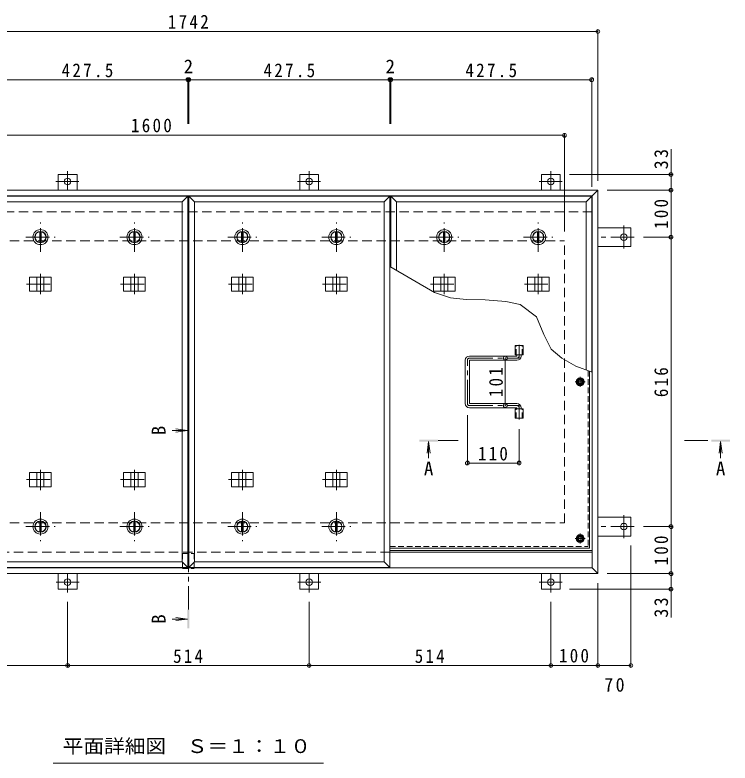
# Model space of a CAD drawing. Units: millimetres at full size, sheet at 1:10. Extents: x -2636 to 2766, y -1962 to 1857.
# Drawn here: x -1830 to -309, y -330 to 1262 of the extents above; entities that cross this region are included whole.
import ezdxf
from ezdxf.enums import TextEntityAlignment as Align

# ---------------------------------------------------------------- set-up
doc = ezdxf.new("R2010")
doc.units = ezdxf.units.MM
doc.header["$LTSCALE"] = 10
doc.header["$PDMODE"] = 32
doc.header["$PDSIZE"] = 8
for name, pattern in [('CHAIN1', [8, 5, -1, 1, -1]), ('DASHED1', [1.8, 1.2, -0.6]), ('DASHED2', [3, 2, -1])]:
    doc.linetypes.add(name, pattern=pattern)
for name, color, linetype, lineweight in [('0-1_躯体', 2, 'DASHED2', 9), ('0-2_仕上', 4, 'Continuous', 9), ('0-3_建具', 4, 'Continuous', 9), ('0-4_その他', 7, 'Continuous', 9), ('0-5_寸法', 7, 'Continuous', 9), ('0-6_ハッチ', 6, 'Continuous', 9), ('0-7', 5, 'Continuous', 5), ('0-A', 3, 'CHAIN1', 9), ('0-B', 2, 'Continuous', 9), ('0-C', 2, 'Continuous', 9), ('0-E', 3, 'Continuous', 9), ('0-F', 7, 'Continuous', 9)]:
    doc.layers.add(name, color=color, linetype=linetype, lineweight=lineweight)
doc.styles.add('ＭＳ ゴシック', font='')
doc.styles.get('ＭＳ ゴシック').set_extended_font_data('MS Gothic')

msp = doc.modelspace()

# ---------------------------------------------------------------- linework, layer by layer
at = {"layer": '0-1_躯体'}
for p, q in [((-602.35, 842.92), (-2320.35, 842.92)), ((-2261.35, 780.92), (-661.35, 780.92)), ((-661.35, 180.92), (-661.35, 780.92)), ((-2261.35, 180.92), (-661.35, 180.92)), ((-1032.85, 118.92), (-2320.35, 118.92))]:
    msp.add_line(p, q, dxfattribs=at)
at = {"layer": '0-1_躯体', "linetype": 'Continuous'}
msp.add_line((-602.35, 118.92), (-1032.85, 118.92), dxfattribs=at)
at = {"layer": '0-2_仕上'}
for p, q in [((-1889.85, 875.92), (-1462.35, 875.92)), ((-1462.35, 85.92), (-1462.35, 875.92)), ((-1460.35, 85.92), (-1460.35, 875.92)), ((-1460.35, 875.92), (-1032.85, 875.92)), ((-1032.85, 85.92), (-1032.85, 875.92)), ((-1030.85, 725.05), (-1030.85, 875.92)), ((-603.35, 501.69), (-603.35, 875.92)), ((-1474.35, 97.92), (-1474.35, 863.92)), ((-1044.85, 97.92), (-1044.85, 863.92)), ((-1018.85, 718.12), (-1018.85, 863.92)), ((-615.35, 506.34), (-615.35, 863.92)), ((-1463.35, 377.46), (-1496.12, 377.46)), ((-1463.35, 377.46), (-1488.13, 380.73)), ((-1463.35, 377.46), (-1488.13, 374.2)), ((-950.24, 354.04), (-953.5, 329.26)), ((-950.24, 354.04), (-950.24, 318.44)), ((-950.24, 354.04), (-946.98, 329.26)), ((-329.04, 354.04), (-332.31, 329.26)), ((-329.04, 354.04), (-325.78, 329.26)), ((-329.04, 354.04), (-329.04, 318.44)), ((-1463.35, -23.71), (-1496.12, -23.71)), ((-1463.35, -23.71), (-1488.13, -20.45)), ((-1463.35, -23.71), (-1488.13, -26.97))]:
    msp.add_line(p, q, dxfattribs=at)
at = {"layer": '0-2_仕上', "color": 3}
for p, q in [((-766.5, 538.42), (-766.5, 558.42)), ((-766.5, 558.42), (-749.2, 558.42)), ((-749.2, 538.42), (-749.2, 558.42)), ((-766.5, 538.42), (-749.2, 538.42)), ((-766.5, 403.42), (-766.5, 423.42)), ((-766.5, 423.42), (-749.2, 423.42)), ((-749.2, 403.42), (-749.2, 423.42)), ((-766.5, 403.42), (-749.2, 403.42))]:
    msp.add_line(p, q, dxfattribs=at)
at = {"layer": '0-2_仕上', "color": 3, "linetype": 'DASHED1'}
for p, q in [((-764.2, 538.42), (-764.2, 558.42)), ((-751.5, 538.42), (-751.5, 558.42)), ((-764.2, 403.42), (-764.2, 423.42)), ((-751.5, 403.42), (-751.5, 423.42))]:
    msp.add_line(p, q, dxfattribs=at)
at = {"layer": '0-2_仕上', "linetype": 'CHAIN1'}
for p, q in [((-1461.35, -3.71), (-1461.35, 357.46)), ((-887.24, 356.04), (-930.24, 356.04)), ((-406.04, 356.04), (-349.04, 356.04))]:
    msp.add_line(p, q, dxfattribs=at)
at = {"layer": '0-2_仕上'}
for points in [[(-1877.85, 863.92), (-1474.35, 863.92), (-1462.35, 875.92)], [(-1448.35, 97.92), (-1448.35, 863.92), (-1460.35, 875.92)], [(-1448.35, 863.92), (-1044.85, 863.92), (-1032.85, 875.92)], [(-1018.85, 863.92), (-1030.85, 875.92), (-603.35, 875.92)], [(-1018.85, 863.92), (-615.35, 863.92), (-603.35, 875.92)], [(-1877.85, 97.92), (-1889.85, 85.92), (-1462.35, 85.92)], [(-1877.85, 97.92), (-1474.35, 97.92), (-1462.35, 85.92)], [(-1448.35, 97.92), (-1460.35, 85.92), (-1032.85, 85.92)], [(-1448.35, 97.92), (-1044.85, 97.92), (-1032.85, 85.92)]]:
    msp.add_lwpolyline(points, dxfattribs=at)
for points in [[(-1459.35, 397.46), (-1463.35, 397.46), (-1459.35, 357.46), (-1463.35, 357.46)], [(-970.24, 354.04), (-970.24, 358.04), (-930.24, 354.04), (-930.24, 358.04)], [(-349.04, 354.04), (-349.04, 358.04), (-309.04, 354.04), (-309.04, 358.04)], [(-1463.35, -43.71), (-1459.35, -43.71), (-1463.35, -3.71), (-1459.35, -3.71)]]:
    msp.add_solid(points, dxfattribs=at)
at = {"layer": '0-3_建具', "color": 2}
for p, q in [((-590.35, 888.92), (-2332.35, 888.92)), ((-602.35, 876.92), (-2320.35, 876.92)), ((-590.35, 888.92), (-602.35, 876.92)), ((-602.35, 84.92), (-602.35, 876.92)), ((-590.35, 72.92), (-590.35, 888.92)), ((-602.35, 118.92), (-1032.85, 118.92)), ((-602.35, 84.92), (-2320.35, 84.92)), ((-590.35, 72.92), (-602.35, 84.92)), ((-590.35, 72.92), (-2332.35, 72.92))]:
    msp.add_line(p, q, dxfattribs=at)
at = {"layer": '0-3_建具'}
for p, q in [((-1799.19, 703.92), (-1753.01, 703.92)), ((-1799.19, 703.92), (-1799.19, 673.92)), ((-1783.6, 703.92), (-1783.6, 673.92)), ((-1768.6, 703.92), (-1768.6, 673.92)), ((-1753.01, 703.92), (-1753.01, 673.92)), ((-1599.19, 703.92), (-1553.01, 703.92)), ((-1599.19, 703.92), (-1599.19, 673.92)), ((-1583.6, 703.92), (-1583.6, 673.92)), ((-1568.6, 703.92), (-1568.6, 673.92)), ((-1553.01, 703.92), (-1553.01, 673.92)), ((-1369.69, 703.92), (-1323.51, 703.92)), ((-1369.69, 703.92), (-1369.69, 673.92)), ((-1354.1, 703.92), (-1354.1, 673.92)), ((-1339.1, 703.92), (-1339.1, 673.92)), ((-1323.51, 703.92), (-1323.51, 673.92)), ((-1169.69, 703.92), (-1123.51, 703.92)), ((-1169.69, 703.92), (-1169.69, 673.92)), ((-1154.1, 703.92), (-1154.1, 673.92)), ((-1139.1, 703.92), (-1139.1, 673.92)), ((-1123.51, 703.92), (-1123.51, 673.92)), ((-940.19, 703.92), (-894.01, 703.92)), ((-940.19, 703.92), (-940.19, 673.92)), ((-924.6, 703.92), (-924.6, 673.92)), ((-909.6, 703.92), (-909.6, 673.92)), ((-894.01, 703.92), (-894.01, 673.92)), ((-740.19, 703.92), (-694.01, 703.92)), ((-740.19, 703.92), (-740.19, 673.92)), ((-724.6, 703.92), (-724.6, 673.92)), ((-709.6, 703.92), (-709.6, 673.92)), ((-694.01, 703.92), (-694.01, 673.92)), ((-1799.19, 673.92), (-1753.01, 673.92)), ((-1599.19, 673.92), (-1553.01, 673.92)), ((-1369.69, 673.92), (-1323.51, 673.92)), ((-1169.69, 673.92), (-1123.51, 673.92)), ((-940.19, 673.92), (-894.01, 673.92)), ((-740.19, 673.92), (-694.01, 673.92)), ((-1799.19, 287.92), (-1753.01, 287.92)), ((-1799.19, 257.92), (-1799.19, 287.92)), ((-1783.6, 257.92), (-1783.6, 287.92)), ((-1768.6, 257.92), (-1768.6, 287.92)), ((-1753.01, 257.92), (-1753.01, 287.92)), ((-1599.19, 287.92), (-1553.01, 287.92)), ((-1599.19, 257.92), (-1599.19, 287.92)), ((-1583.6, 257.92), (-1583.6, 287.92)), ((-1568.6, 257.92), (-1568.6, 287.92)), ((-1553.01, 257.92), (-1553.01, 287.92)), ((-1369.69, 287.92), (-1323.51, 287.92)), ((-1369.69, 257.92), (-1369.69, 287.92)), ((-1354.1, 257.92), (-1354.1, 287.92)), ((-1339.1, 257.92), (-1339.1, 287.92)), ((-1323.51, 257.92), (-1323.51, 287.92)), ((-1169.69, 287.92), (-1123.51, 287.92)), ((-1169.69, 257.92), (-1169.69, 287.92)), ((-1154.1, 257.92), (-1154.1, 287.92)), ((-1139.1, 257.92), (-1139.1, 287.92)), ((-1123.51, 257.92), (-1123.51, 287.92)), ((-1799.19, 257.92), (-1753.01, 257.92)), ((-1599.19, 257.92), (-1553.01, 257.92)), ((-1369.69, 257.92), (-1323.51, 257.92)), ((-1169.69, 257.92), (-1123.51, 257.92))]:
    msp.add_line(p, q, dxfattribs=at)
at = {"layer": '0-3_建具', "linetype": 'CHAIN1'}
for p, q in [((-1776.1, 711.04), (-1776.1, 667.8)), ((-1576.1, 711.04), (-1576.1, 667.8)), ((-1346.6, 711.04), (-1346.6, 667.8)), ((-1146.6, 711.04), (-1146.6, 667.8)), ((-917.1, 711.04), (-917.1, 667.8)), ((-717.1, 711.04), (-717.1, 667.8)), ((-1805.51, 688.92), (-1746.69, 688.92)), ((-1605.51, 688.92), (-1546.69, 688.92)), ((-1376.01, 688.92), (-1317.19, 688.92)), ((-1176.01, 688.92), (-1117.19, 688.92)), ((-946.51, 688.92), (-887.69, 688.92)), ((-746.51, 688.92), (-687.69, 688.92)), ((-1776.1, 250.81), (-1776.1, 294.04)), ((-1576.1, 250.81), (-1576.1, 294.04)), ((-1346.6, 250.81), (-1346.6, 294.04)), ((-1146.6, 250.81), (-1146.6, 294.04)), ((-1805.51, 272.92), (-1746.69, 272.92)), ((-1605.51, 272.92), (-1546.69, 272.92)), ((-1376.01, 272.92), (-1317.19, 272.92)), ((-1176.01, 272.92), (-1117.19, 272.92))]:
    msp.add_line(p, q, dxfattribs=at)
at = {"layer": '0-4_その他'}
msp.add_line((-1173.85, -330.11), (-1748.85, -330.11), dxfattribs=at)
at = {"layer": '0-5_寸法'}
for p, q in [((-434.58, 922.12), (-434.58, 975.88)), ((-937.71, 671.28), (-1032.85, 726.2)), ((-434.58, 39.72), (-434.58, -20.62))]:
    msp.add_line(p, q, dxfattribs=at)
for points in [[(-705.05, 581.79), (-720.86, 619.25), (-755.83, 645.47), (-785.79, 652.13), (-829.91, 655.46), (-870.29, 655.88), (-903.58, 659.62), (-937.71, 671.28)], [(-667.12, 531.1), (-689.69, 550.34), (-705.05, 581.79)], [(-602.35, 501.31), (-636.89, 514.68), (-667.12, 531.1)]]:
    msp.add_lwpolyline(points, dxfattribs=at)
at = {"layer": '0-5_寸法', "linetype": 'DASHED1'}
for points in [[(-1473.65, 115.72), (-1449.05, 115.72), (-1449.05, 83.72)], [(-1473.65, 115.72), (-1473.65, 83.72), (-1449.05, 83.72)]]:
    msp.add_lwpolyline(points, dxfattribs=at)
at = {"layer": '0-6_ハッチ', "linetype": 'CHAIN1'}
for p, q in [((-757.85, 559.8), (-757.85, 531.42)), ((-867.85, 434.93), (-867.85, 526.91)), ((-863.34, 531.42), (-757.85, 531.42)), ((-863.34, 430.42), (-757.85, 430.42)), ((-757.85, 400.54), (-757.85, 430.42))]:
    msp.add_line(p, q, dxfattribs=at)
at = {"layer": '0-6_ハッチ'}
for p, q in [((-872.35, 434.92), (-872.35, 526.92)), ((-763.35, 535.92), (-863.35, 535.92)), ((-863.35, 435.92), (-863.35, 525.92)), ((-862.35, 526.92), (-762.35, 526.92)), ((-762.35, 536.92), (-762.35, 538.42)), ((-753.35, 535.92), (-753.35, 538.42)), ((-862.35, 434.92), (-762.35, 434.92)), ((-763.35, 425.92), (-863.35, 425.92)), ((-762.35, 424.92), (-762.35, 423.42)), ((-753.35, 425.92), (-753.35, 423.42)), ((-1032.85, 121.92), (-602.35, 121.92)), ((-1032.85, 118.92), (-602.35, 118.92))]:
    msp.add_line(p, q, dxfattribs=at)
for centre, radius, start, end in [((-863.35, 526.92), 9, 90, 180), ((-862.35, 525.92), 1, 90, 180), ((-763.35, 536.92), 1, 270, 0), ((-762.35, 535.92), 9, 270, 0), ((-863.35, 434.92), 9, 180, 270), ((-862.35, 435.92), 1, 180, 270), ((-762.35, 425.92), 9, 0, 90), ((-763.35, 424.92), 1, 0, 90)]:
    msp.add_arc(centre, radius, start, end, dxfattribs=at)
at = {"layer": '0-6_ハッチ', "linetype": 'CHAIN1'}
for centre, radius, start, end in [((-863.34, 526.91), 4.51, 90, 180), ((-762.35, 535.92), 4.5, 270.29569, 0), ((-863.34, 434.93), 4.51, 180, 270), ((-762.35, 425.92), 4.5, 0, 89.70431)]:
    msp.add_arc(centre, radius, start, end, dxfattribs=at)
at = {"layer": '0-7'}
for centre, radius in [((-627.85, 480.92), 5), ((-627.85, 480.92), 4.19), ((-627.85, 147.42), 5), ((-627.85, 147.42), 4.19)]:
    msp.add_circle(centre, radius, dxfattribs=at)
at = {"layer": '0-A', "linetype": 'DASHED1'}
for p in [(-611.05, 504.68), (-1032.85, 130.62)]:
    msp.add_line(p, (-611.05, 130.62), dxfattribs=at)
at = {"layer": '0-A', "linetype": 'Continuous'}
for q in [(-607.85, 503.44), (-1032.85, 127.42)]:
    msp.add_line((-607.85, 127.42), q, dxfattribs=at)
at = {"layer": '0-A'}
for p, q in [((-617.17, 480.92), (-638.53, 480.92)), ((-627.85, 470.24), (-627.85, 491.6)), ((-617.17, 147.42), (-638.53, 147.42)), ((-627.85, 136.74), (-627.85, 158.1))]:
    msp.add_line(p, q, dxfattribs=at)
at = {"layer": '0-B'}
for p, q in [((-635.35, 480.92), (-631.6, 487.42)), ((-631.6, 487.42), (-624.1, 487.42)), ((-620.35, 480.92), (-624.1, 487.42)), ((-620.35, 480.92), (-624.1, 474.42)), ((-635.35, 147.42), (-631.6, 153.92)), ((-631.6, 153.92), (-624.1, 153.92)), ((-620.35, 147.42), (-624.1, 153.92)), ((-620.35, 147.42), (-624.1, 140.92))]:
    msp.add_line(p, q, dxfattribs=at)
for points in [[(-635.35, 480.92), (-631.6, 474.42), (-624.1, 474.42)], [(-635.35, 147.42), (-631.6, 140.92), (-624.1, 140.92)]]:
    msp.add_lwpolyline(points, dxfattribs=at)
for centre, radius in [((-627.85, 480.92), 8.5), ((-627.85, 480.92), 6.5), ((-627.85, 147.42), 8.5), ((-627.85, 147.42), 6.5)]:
    msp.add_circle(centre, radius, dxfattribs=at)
at = {"layer": '0-C', "linetype": 'CHAIN1'}
for p, q in [((-1776.1, 757.92), (-1776.1, 819.92)), ((-1576.1, 757.92), (-1576.1, 819.92)), ((-1346.6, 757.92), (-1346.6, 819.92)), ((-1146.6, 757.92), (-1146.6, 819.92)), ((-917.1, 757.92), (-917.1, 819.92)), ((-717.1, 757.92), (-717.1, 819.92)), ((-1807.1, 788.92), (-1745.1, 788.92)), ((-1607.1, 788.92), (-1545.1, 788.92)), ((-1377.6, 788.92), (-1315.6, 788.92)), ((-1177.6, 788.92), (-1115.6, 788.92)), ((-948.1, 788.92), (-886.1, 788.92)), ((-748.1, 788.92), (-686.1, 788.92)), ((-1776.1, 203.92), (-1776.1, 141.92)), ((-1576.1, 203.92), (-1576.1, 141.92)), ((-1346.6, 203.92), (-1346.6, 141.92)), ((-1146.6, 203.92), (-1146.6, 141.92)), ((-1807.1, 172.92), (-1745.1, 172.92)), ((-1607.1, 172.92), (-1545.1, 172.92)), ((-1377.6, 172.92), (-1315.6, 172.92)), ((-1177.6, 172.92), (-1115.6, 172.92))]:
    msp.add_line(p, q, dxfattribs=at)
at = {"layer": '0-C'}
for p, q in [((-1777.6, 800.33), (-1777.6, 777.52)), ((-1774.6, 800.33), (-1774.6, 777.52)), ((-1577.6, 800.33), (-1577.6, 777.52)), ((-1574.6, 800.33), (-1574.6, 777.52)), ((-1348.1, 800.33), (-1348.1, 777.52)), ((-1345.1, 800.33), (-1345.1, 777.52)), ((-1148.1, 800.33), (-1148.1, 777.52)), ((-1145.1, 800.33), (-1145.1, 777.52)), ((-918.6, 800.33), (-918.6, 777.52)), ((-915.6, 800.33), (-915.6, 777.52)), ((-718.6, 800.33), (-718.6, 777.52)), ((-715.6, 800.33), (-715.6, 777.52)), ((-1777.6, 161.52), (-1777.6, 184.33)), ((-1774.6, 161.52), (-1774.6, 184.33)), ((-1577.6, 161.52), (-1577.6, 184.33)), ((-1574.6, 161.52), (-1574.6, 184.33)), ((-1348.1, 161.52), (-1348.1, 184.33)), ((-1345.1, 161.52), (-1345.1, 184.33)), ((-1148.1, 161.52), (-1148.1, 184.33)), ((-1145.1, 161.52), (-1145.1, 184.33))]:
    msp.add_line(p, q, dxfattribs=at)
for centre, radius in [((-1776.1, 788.92), 16), ((-1776.1, 788.92), 12), ((-1776.1, 788.92), 11.5), ((-1576.1, 788.92), 16), ((-1576.1, 788.92), 12), ((-1576.1, 788.92), 11.5), ((-1346.6, 788.92), 16), ((-1346.6, 788.92), 12), ((-1346.6, 788.92), 11.5), ((-1146.6, 788.92), 16), ((-1146.6, 788.92), 12), ((-1146.6, 788.92), 11.5), ((-917.1, 788.92), 16), ((-917.1, 788.92), 12), ((-917.1, 788.92), 11.5), ((-717.1, 788.92), 16), ((-717.1, 788.92), 12), ((-717.1, 788.92), 11.5), ((-1776.1, 172.92), 16), ((-1776.1, 172.92), 12), ((-1776.1, 172.92), 11.5), ((-1576.1, 172.92), 16), ((-1576.1, 172.92), 12), ((-1576.1, 172.92), 11.5), ((-1346.6, 172.92), 16), ((-1346.6, 172.92), 12), ((-1346.6, 172.92), 11.5), ((-1146.6, 172.92), 16), ((-1146.6, 172.92), 12), ((-1146.6, 172.92), 11.5)]:
    msp.add_circle(centre, radius, dxfattribs=at)
at = {"layer": '0-E', "linetype": 'CHAIN1'}
for p, q in [((-1718.35, 929.28), (-1718.35, 889.12)), ((-1204.35, 929.28), (-1204.35, 889.12)), ((-690.35, 929.28), (-690.35, 889.12)), ((-1743.19, 907.12), (-1694.3, 907.12)), ((-1229.19, 907.12), (-1180.3, 907.12)), ((-715.19, 907.12), (-666.3, 907.12)), ((-535.15, 813.76), (-535.15, 764.88)), ((-512.99, 788.92), (-590.35, 788.92)), ((-535.15, 148.08), (-535.15, 196.97)), ((-512.99, 172.92), (-590.35, 172.92)), ((-1718.35, 32.57), (-1718.35, 72.72)), ((-1204.35, 32.57), (-1204.35, 72.72)), ((-690.35, 32.57), (-690.35, 72.72)), ((-1693.51, 54.72), (-1742.39, 54.72)), ((-1179.51, 54.72), (-1228.39, 54.72)), ((-715.19, 54.72), (-666.3, 54.72))]:
    msp.add_line(p, q, dxfattribs=at)
at = {"layer": '0-E'}
for p, q in [((-1738.35, 888.92), (-1738.35, 922.12)), ((-1738.35, 922.12), (-1698.35, 922.12)), ((-1698.35, 888.92), (-1698.35, 922.12)), ((-1224.35, 888.92), (-1224.35, 922.12)), ((-1224.35, 922.12), (-1184.35, 922.12)), ((-1184.35, 888.92), (-1184.35, 922.12)), ((-710.35, 922.12), (-670.35, 922.12)), ((-710.35, 888.92), (-710.35, 922.12)), ((-670.35, 888.92), (-670.35, 922.12)), ((-590.35, 808.92), (-520.15, 808.92)), ((-520.15, 808.92), (-520.15, 768.92)), ((-590.35, 768.92), (-520.15, 768.92)), ((-590.35, 192.92), (-520.15, 192.92)), ((-520.15, 152.92), (-520.15, 192.92)), ((-590.35, 152.92), (-520.15, 152.92)), ((-1738.35, 72.92), (-1738.35, 39.72)), ((-1698.35, 72.92), (-1698.35, 39.72)), ((-1224.35, 72.92), (-1224.35, 39.72)), ((-1184.35, 72.92), (-1184.35, 39.72)), ((-710.35, 72.92), (-710.35, 39.72)), ((-670.35, 72.92), (-670.35, 39.72)), ((-1698.35, 39.72), (-1738.35, 39.72)), ((-1184.35, 39.72), (-1224.35, 39.72)), ((-710.35, 39.72), (-670.35, 39.72))]:
    msp.add_line(p, q, dxfattribs=at)
for centre in [(-1718.35, 907.12), (-1204.35, 907.12), (-690.35, 907.12), (-535.15, 788.92), (-535.15, 172.92), (-1718.35, 54.72), (-1204.35, 54.72), (-690.35, 54.72)]:
    msp.add_circle(centre, 7, dxfattribs=at)
at = {"layer": '0-F'}
for p, q in [((-2332.35, 1226.64), (-590.35, 1226.64)), ((-590.35, 1229.64), (-590.35, 908.92)), ((-1889.85, 1123.84), (-1462.35, 1123.84)), ((-1462.35, 1126.84), (-1462.35, 1030.26)), ((-1462.35, 1123.84), (-1460.35, 1123.84)), ((-1460.35, 1126.84), (-1460.35, 1030.26)), ((-1460.35, 1123.84), (-1032.85, 1123.84)), ((-1032.85, 1126.84), (-1032.85, 1030.26)), ((-1032.85, 1123.84), (-1030.85, 1123.84)), ((-1030.85, 1126.84), (-1030.85, 1030.26)), ((-1030.85, 1123.84), (-603.35, 1123.84)), ((-603.35, 1126.84), (-603.35, 895.92)), ((-2261.35, 1005.64), (-661.35, 1005.64)), ((-661.35, 1008.64), (-661.35, 800.92)), ((-431.58, 922.12), (-650.35, 922.12)), ((-434.58, 888.92), (-434.58, 922.12)), ((-431.58, 888.92), (-570.35, 888.92)), ((-434.58, 888.92), (-434.58, 788.92)), ((-431.58, 788.92), (-492.99, 788.92)), ((-434.58, 788.92), (-434.58, 172.92)), ((-787.12, 430.42), (-787.12, 531.42)), ((-867.85, 305.27), (-867.85, 410.42)), ((-757.85, 305.27), (-757.85, 380.54)), ((-757.85, 308.27), (-867.85, 308.27)), ((-431.58, 172.92), (-492.99, 172.92)), ((-434.58, 172.92), (-434.58, 72.92)), ((-520.15, -125.53), (-520.15, 132.92)), ((-431.58, 72.92), (-570.35, 72.92)), ((-434.58, 72.92), (-434.58, 39.72)), ((-590.35, -125.53), (-590.35, 52.92)), ((-431.58, 39.72), (-650.35, 39.72)), ((-1718.35, -125.53), (-1718.35, 12.57)), ((-1204.35, -125.53), (-1204.35, 12.57)), ((-690.35, -125.53), (-690.35, 12.57)), ((-2232.35, -122.53), (-1718.35, -122.53)), ((-1718.35, -122.53), (-1204.35, -122.53)), ((-1204.35, -122.53), (-690.35, -122.53)), ((-690.35, -122.53), (-590.35, -122.53)), ((-590.35, -122.53), (-520.15, -122.53))]:
    msp.add_line(p, q, dxfattribs=at)
for p in [(-590.35, 1226.64), (-1462.35, 1123.84), (-1460.35, 1123.84), (-1032.85, 1123.84), (-1030.85, 1123.84), (-603.35, 1123.84), (-661.35, 1005.64), (-434.58, 922.12), (-434.58, 888.92), (-434.58, 788.92), (-787.12, 531.42), (-787.12, 430.42), (-867.85, 308.27), (-757.85, 308.27), (-434.58, 172.92), (-434.58, 72.92), (-434.58, 39.72), (-1718.35, -122.53), (-1204.35, -122.53), (-690.35, -122.53), (-590.35, -122.53), (-520.15, -122.53)]:
    msp.add_point(p, dxfattribs=at)

# ---------------------------------------------------------------- texts
at = {"layer": '0-4_その他', "color": 2, "style": 'ＭＳ ゴシック', "width": 1.1}
msp.add_text('平面詳細図\u3000Ｓ＝１：１０', height=29.33, dxfattribs=at).set_placement((-1728.85, -317.61), align=Align.BOTTOM_LEFT)
at = {"layer": '0-5_寸法', "color": 2, "style": 'ＭＳ ゴシック'}
for p in [(-1501.21, 367.46), (-1501.21, -33.71)]:
    msp.add_text('B', height=29.33, rotation=90, dxfattribs=at).set_placement(p, align=Align.BOTTOM_LEFT)
for p in [(-960.24, 273.34), (-339.04, 273.34)]:
    msp.add_text('A', height=29.33, dxfattribs=at).set_placement(p, align=Align.BOTTOM_LEFT)
at = {"layer": '0-F', "color": 2, "style": 'ＭＳ ゴシック'}
for p in [(-1471.35, 1128.84), (-1041.85, 1128.84)]:
    msp.add_text('2', height=29.33, dxfattribs=at).set_placement(p, align=Align.BOTTOM_LEFT)
at = {"layer": '0-F', "color": 2, "char_height": 29.33, "attachment_point": 7, "style": 'ＭＳ ゴシック'}
for s, insert in [('\\T1.28;\\W0.9;1742', (-1505.1, 1232.64)), ('\\T1.28;\\W0.9;427.5', (-1731.1, 1128.84)), ('\\T1.28;\\W0.9;427.5', (-1301.6, 1128.84)), ('\\T1.28;\\W0.9;427.5', (-872.1, 1128.84)), ('\\T1.28;\\W0.9;1600', (-1583.61, 1011.64)), ('\\T1.27;\\W0.9;110', (-845.35, 313.27)), ('\\T1.27;\\W0.9;514', (-1493.85, -117.53)), ('\\T1.27;\\W0.9;514', (-979.85, -117.53)), ('\\T1.27;\\W0.9;100', (-672.85, -116.53)), ('\\T1.27;\\W0.95;70', (-576.5, -178.71))]:
    msp.add_mtext(s, dxfattribs=dict(at, insert=insert))
at = {"layer": '0-F', "color": 2, "char_height": 29.33, "attachment_point": 7, "rotation": 90, "style": 'ＭＳ ゴシック'}
for s, insert in [('\\T1.27;\\W0.95;33', (-440.58, 933.38)), ('\\T1.27;\\W0.9;100', (-440.58, 806.42)), ('\\T1.27;\\W0.9;101', (-792.12, 448.42)), ('\\T1.27;\\W0.9;616', (-440.58, 448.42)), ('\\T1.27;\\W0.9;100', (-440.58, 90.42)), ('\\T1.27;\\W0.95;33', (-440.58, -20.62))]:
    msp.add_mtext(s, dxfattribs=dict(at, insert=insert))

doc.saveas('drawing.dxf')
